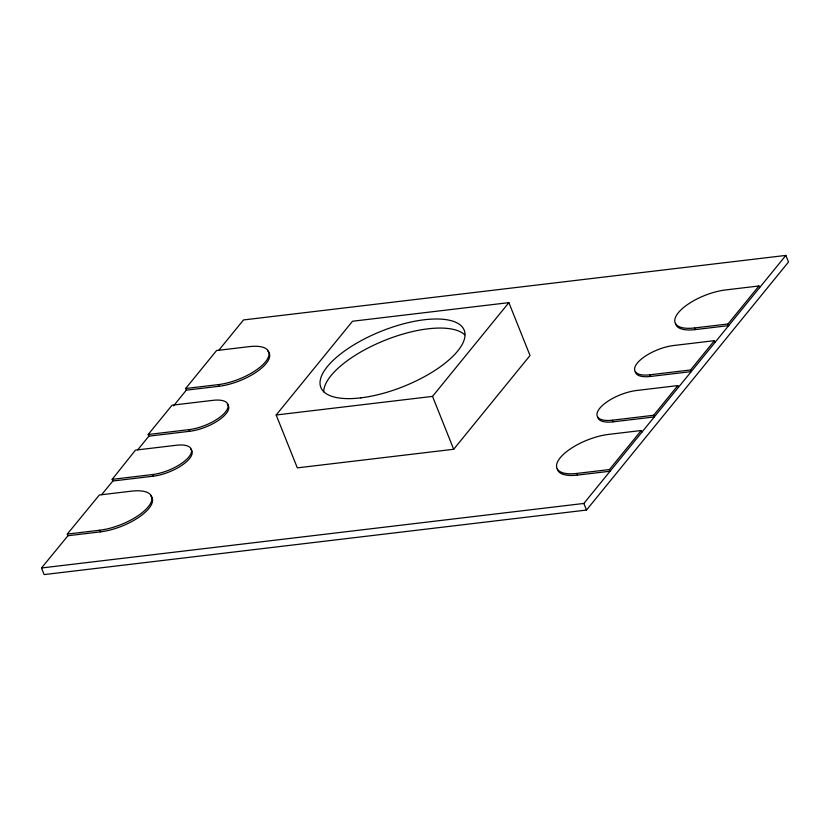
<?xml version="1.0" encoding="UTF-8"?>
<svg xmlns="http://www.w3.org/2000/svg" width="830" height="830" viewBox="0 0 830 830"><rect width="100%" height="100%" fill="white"/><g stroke="black" fill="none" stroke-linecap="round" stroke-linejoin="round"><path stroke-width="1.25" d="M112.185 479.356L135.477 450.119L176.302 445.264A28.936 11.164 -21.8 0 1 188.804 457.008A28.936 11.164 -21.8 0 1 152.44 474.563L112.185 479.356L112.849 481.006L101.623 494.69M148.197 434.495L172.059 405.206L212.885 400.351A28.936 11.164 -21.8 0 1 225.387 412.085A28.936 11.164 -21.8 0 1 189.022 429.639L148.197 434.495L148.861 436.155L137.728 449.819M185.661 388.502L216.589 350.519L249.27 346.629A37.526 14.484 -21.8 0 1 265.486 361.849A37.526 14.484 -21.8 0 1 218.342 384.612L185.661 388.502L186.314 390.152L173.522 405.87M218.84 350.219L243.501 319.944L785.854 255.412L788.5 262.021L586.499 510.056L44.146 574.588L41.5 567.979L67.956 535.734L100.42 531.864A38.585 14.888 -21.8 0 0 140.332 516.229A38.585 14.888 -21.8 0 0 150.614 495.79M276.172 414.99L352.522 321.241L508.873 302.639L530.028 355.52L453.678 449.269L297.327 467.871L276.172 414.99L432.534 396.387L508.873 302.639M641.248 430.511L608.681 434.381A38.585 14.888 -21.8 0 0 560.198 457.787A38.585 14.888 -21.8 0 0 576.871 473.442L609.438 469.562L641.248 430.511L641.912 432.16M677.83 385.587L636.6 390.494A29.33 11.319 -21.8 0 0 599.748 408.287A29.33 11.319 -21.8 0 0 612.426 420.188L653.656 415.28L677.83 385.587L678.494 387.237M714.412 340.663L673.701 345.508A28.936 11.164 -21.8 0 0 637.336 363.063A28.936 11.164 -21.8 0 0 649.838 374.807L690.56 369.962L714.412 340.663L715.076 342.323M758.952 285.976L725.482 289.961A37.526 14.484 -21.8 0 0 678.338 312.723A37.526 14.484 -21.8 0 0 694.544 327.954L728.014 323.97L758.952 285.976L759.616 287.637M41.5 567.979L583.853 503.447L785.854 255.412M67.292 534.084L99.361 494.991L131.576 491.153A38.585 14.888 -21.8 0 1 148.238 506.808A38.585 14.888 -21.8 0 1 99.766 530.214L67.292 534.084L67.956 535.734M186.314 390.152L218.996 386.272A37.526 14.484 -21.8 0 0 257.808 371.062A37.526 14.484 -21.8 0 0 267.8 351.183M675.506 323.368A37.526 14.484 -21.8 0 0 695.208 329.603L728.678 325.619L728.014 323.97M148.861 436.155L189.686 431.289A28.936 11.164 -21.8 0 0 219.618 419.565A28.936 11.164 -21.8 0 0 227.327 404.231M635.313 371.653A28.936 11.164 -21.8 0 0 650.502 376.457L691.224 371.612L690.56 369.962M112.849 481.006L153.104 476.213A28.936 11.164 -21.8 0 0 183.036 464.489A28.936 11.164 -21.8 0 0 190.744 449.155M597.683 416.961A29.33 11.319 -21.8 0 0 613.08 421.837L654.31 416.93L653.656 415.28M557.272 468.691A38.585 14.888 -21.8 0 0 577.524 475.092L610.102 471.222L609.438 469.562M694.544 327.954L695.208 329.603M649.838 374.807L650.502 376.457M612.426 420.188L613.08 421.837M576.871 473.442L577.524 475.092M583.853 503.447L586.499 510.056M432.534 396.387L453.678 449.269M218.342 384.612L218.996 386.272M189.022 429.639L189.686 431.289M152.44 474.563L153.104 476.213M99.766 530.214L100.42 531.864M323.659 391.822A77.169 29.776 -21.8 0 1 384.394 340.518A77.169 29.776 -21.8 0 1 464.717 334.781M360.718 397.871A77.169 29.776 -21.8 0 0 464.852 332.571A77.169 29.776 -21.8 0 0 352.013 345.996A77.169 29.776 -21.8 0 0 360.718 397.871"/></g></svg>
